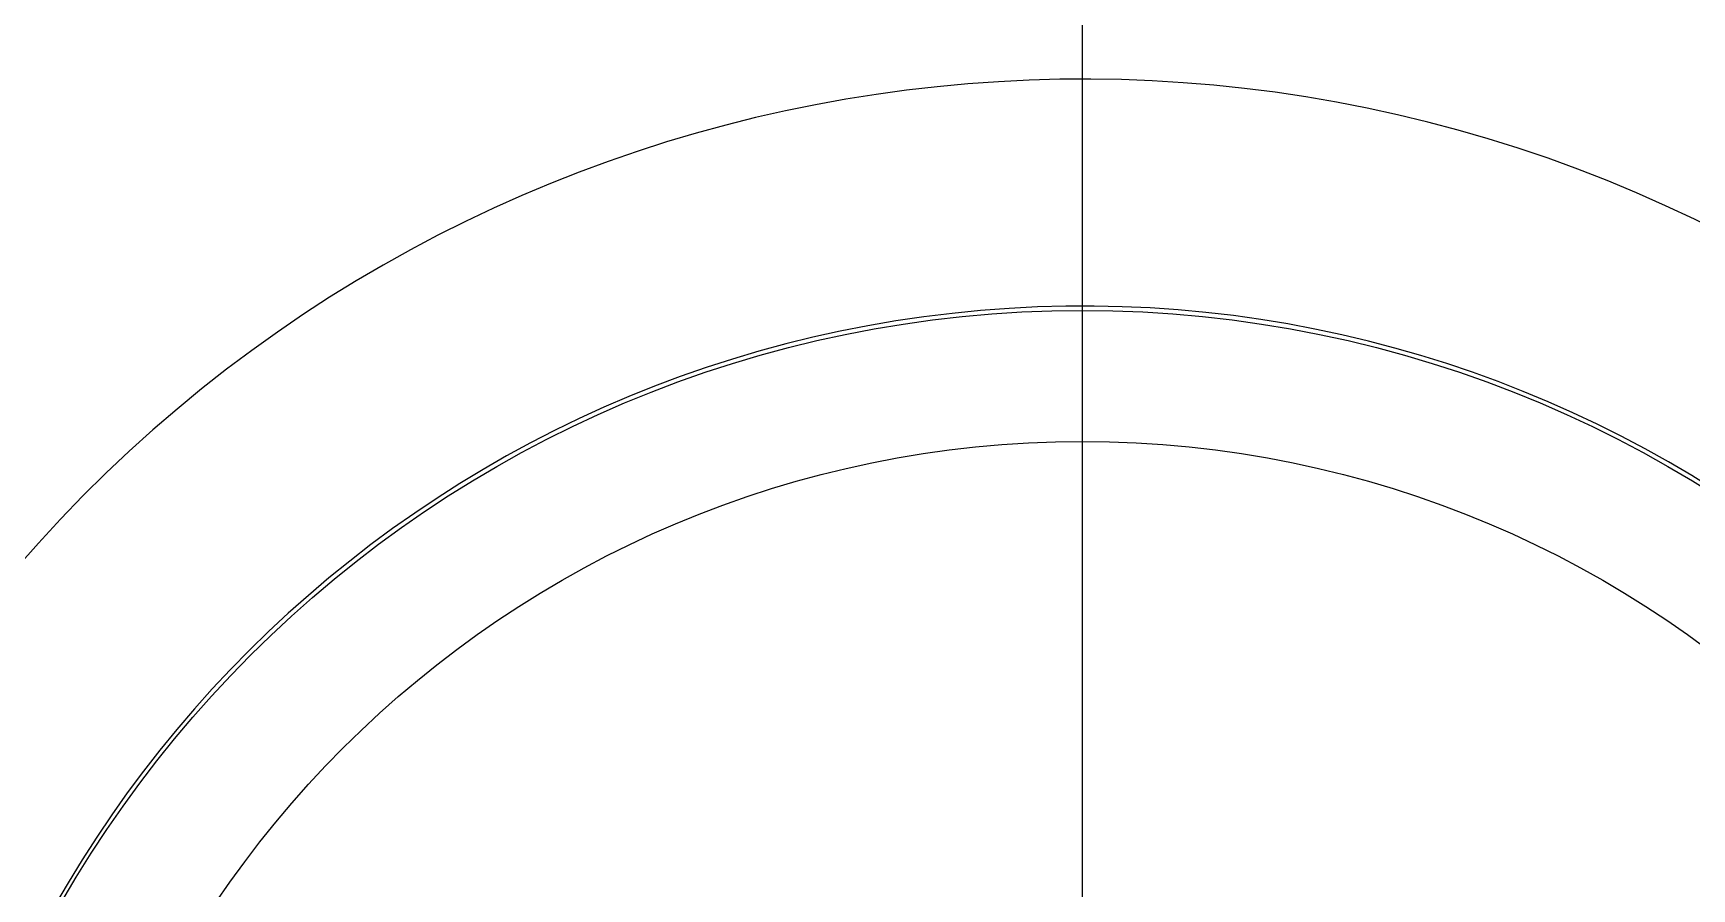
# Model space of a CAD drawing. Header units: millimetres. Extents: x 0 to 3800, y -67 to 2530.
# Drawn here: x 3269.36 to 3299.03, y 964.84 to 980.14 of the extents above; entities that cross this region are included whole.
import ezdxf
from ezdxf.lldxf.tags import DXFTag

# ---------------------------------------------------------------- set-up
doc = ezdxf.new("R2010")
doc.units = ezdxf.units.MM
doc.layers.add('내부선 및 부속', color=4, linetype='Continuous')
doc.layers.add('중심선', color=1, linetype='DASHED')
tags = doc.linetypes.add('DASHDOT', pattern=[70, 31, -13, 13, -13]).pattern_tags.tags
tags[10:11] = [DXFTag(74, 4), DXFTag(75, 0), DXFTag(340, '0'), DXFTag(46, 0.0), DXFTag(50, 0.0), DXFTag(44, 0.0), DXFTag(45, 0.0)]
tags[8:9] = [DXFTag(74, 4), DXFTag(75, 0), DXFTag(340, '0'), DXFTag(46, 0.0), DXFTag(50, 0.0), DXFTag(44, 0.0), DXFTag(45, 0.0)]
tags[6:7] = [DXFTag(74, 4), DXFTag(75, 0), DXFTag(340, '0'), DXFTag(46, 0.0), DXFTag(50, 0.0), DXFTag(44, 0.0), DXFTag(45, 0.0)]
tags[4:5] = [DXFTag(74, 4), DXFTag(75, 0), DXFTag(340, '0'), DXFTag(46, 0.0), DXFTag(50, 0.0), DXFTag(44, 0.0), DXFTag(45, 0.0)]
tags = doc.linetypes.add('DASHED', pattern=[25.72, 12.86, -12.86]).pattern_tags.tags
tags[6:7] = [DXFTag(74, 4), DXFTag(75, 0), DXFTag(340, '0'), DXFTag(46, 0.0), DXFTag(50, 0.0), DXFTag(44, 0.0), DXFTag(45, 0.0)]
tags[4:5] = [DXFTag(74, 4), DXFTag(75, 0), DXFTag(340, '0'), DXFTag(46, 0.0), DXFTag(50, 0.0), DXFTag(44, 0.0), DXFTag(45, 0.0)]

msp = doc.modelspace()

# ---------------------------------------------------------------- linework, layer by layer
at = {"layer": '내부선 및 부속', "linetype": 'Continuous'}
for radius in [21.044, 18.7]:
    msp.add_circle((3288.126, 954.136), radius, dxfattribs=at)
for radius, start, end in [(33.363, 38.0306, 321.9694), (25.178, 57.6319, 302.3682), (21.121, 9.8898, 350.1102)]:
    msp.add_arc((3288.126, 954.136), radius, start, end, dxfattribs=at)
at = {"layer": '중심선', "linetype": 'DASHDOT'}
msp.add_line((3288.126, 890.773), (3288.126, 1017.499), dxfattribs=at)

doc.saveas('drawing.dxf')
